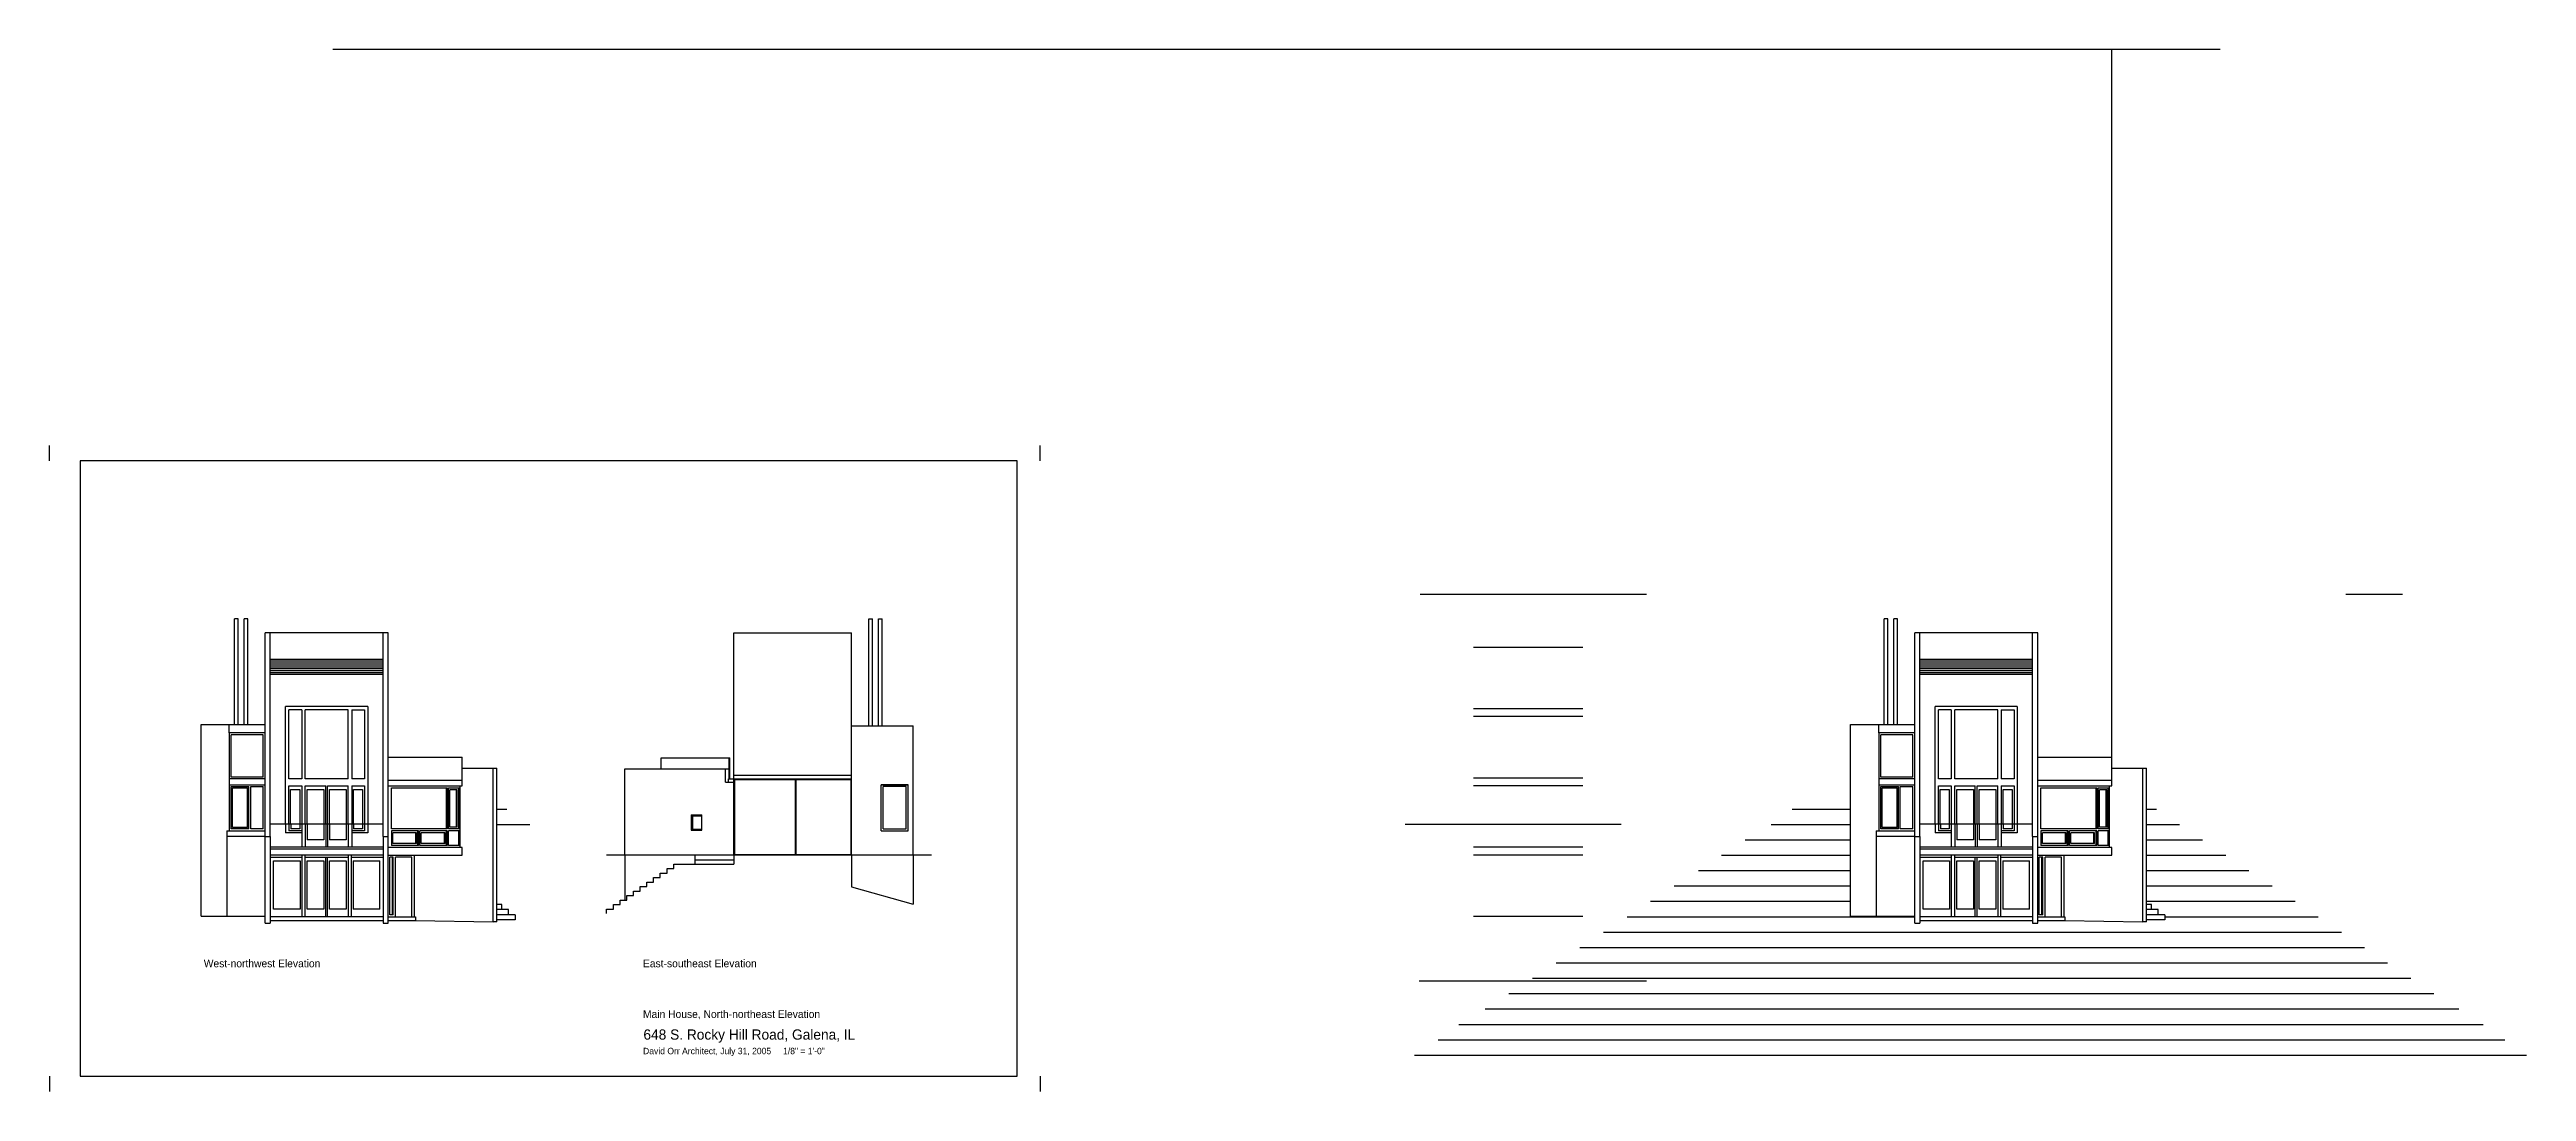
# Model space of a CAD drawing. Header units: inches. Extents: x -18614 to 1840, y -1744 to 7454.
# Drawn here: x -18614 to -14748, y 3413 to 5039 of the extents above; entities that cross this region are included whole.
import ezdxf

# ---------------------------------------------------------------- set-up
doc = ezdxf.new("R2010")
doc.units = ezdxf.units.IN
doc.header["$LTSCALE"] = 0.5
doc.header["$MEASUREMENT"] = 0
for name, color, linetype in [('A-Elev-North', 7, 'Continuous'), ('A-Elev-South', 7, 'Continuous'), ('A-glazing', 252, 'Continuous'), ('A-walls', 7, 'Continuous'), ('border', 7, 'Continuous'), ('construction', 160, 'Continuous')]:
    doc.layers.add(name, color=color, linetype=linetype)

msp = doc.modelspace()

# ---------------------------------------------------------------- linework, layer by layer
at = {"layer": 'A-Elev-North'}
for p, q in [((-16475, 4188.6), (-16121.5, 4188.6)), ((-15030, 4188.6), (-14941.6, 4188.6)), ((-15030, 4188.6), (-14941.6, 4188.6)), ((-17546, 4128.3, 1911.7), (-17362, 4128.3, -5104.7)), ((-16476.2, 3585.4), (-16121.5, 3585.4))]:
    msp.add_line(p, q, dxfattribs=at)
at = {"layer": 'A-Elev-North', "color": 254}
msp.add_line((-17546, 3921.2, -5104.7), (-17546, 4128.3, 1911.7), dxfattribs=at)
at = {"layer": 'A-Elev-North', "color": 253}
for p, q in [((-18377.2, 3985.3, -15442.7), (-18277.2, 3985.3, -25737.8)), ((-15803, 3985.3, -15442.7), (-15703, 3985.3, -25737.8)), ((-18333.2, 3972.3, 113224.7), (-18333.2, 3819.3, -19021.2)), ((-15759, 3972.3, 113224.7), (-15759, 3819.3, -19021.2)), ((-17715.7, 3916.3, -5104.7), (-17553.3, 3916.3, -5104.7)), ((-17715.7, 3781.3, -5147.6), (-17715.7, 3916.3, -5104.7)), ((-17659.2, 3933.3, 42.9), (-17552.2, 3933.3, -5104.7)), ((-17659.2, 3916.3, 42.9), (-17659.2, 3933.3, 42.9)), ((-17558.9, 3895.3, -5104.7), (-17558.9, 3916.3, -5104.7)), ((-17553.3, 3916.3, -5104.7), (-17553.3, 3933.3, -5104.7)), ((-17552.2, 3900.3, -5104.7), (-17552.2, 3933.3, -5104.7)), ((-17558.9, 3895.3, -8008), (-17546, 3895.3, 42.9)), ((-17554.3, 3900.3, -5104.7), (-17546, 3900.3, 42.9)), ((-18337.2, 3819.3, 43213.5), (-18337.2, 3685.9, -72041.5)), ((-17969.9, 3793.3, -30885.4), (-18036.4, 3793.3, -30885.4)), ((-15763, 3819.3, 43213.5), (-15763, 3685.9, -72041.5)), ((-15395.6, 3793.3, -30885.4), (-15462.2, 3793.3, -30885.4)), ((-18077.2, 3688.3, -5425.8), (-18082.9, 3688.3, -5425.8)), ((-15502.9, 3688.3, -5425.8), (-15508.7, 3688.3, -5425.8))]:
    msp.add_line(p, q, dxfattribs=at)
at = {"layer": 'A-Elev-North', "color": 252}
for p, q in [((-18117.2, 4013.3, -83766.2), (-18245.2, 4013.3, -83766.2)), ((-18220.2, 4008.3, 1993615.1), (-18240.2, 4008.3, 1993615.1)), ((-18220.2, 4008.3, 198167.9), (-18220.2, 3900.3, 893843.5)), ((-18147.7, 4008.3, -83766.2), (-18214.7, 4008.3, -83766.2)), ((-18142.2, 4008.3, 273888.8), (-18142.2, 3900.3, 874015.1)), ((-18142.2, 4008.3, 1993615.1), (-18122.2, 4008.3, 1993615.1)), ((-18122.2, 4008.3, 1993615.1), (-18122.2, 3900.3, 2662201.3)), ((-18117.2, 4013.3, 2006128.8), (-18117.2, 3829.6, 1623663.6)), ((-15543, 4013.3, -83766.2), (-15671, 4013.3, -83766.2)), ((-15646, 4008.3, 1993615.1), (-15666, 4008.3, 1993615.1)), ((-15646, 4008.3, 198167.9), (-15646, 3900.3, 893843.5)), ((-15573.5, 4008.3, -83766.2), (-15640.5, 4008.3, -83766.2)), ((-15568, 4008.3, 1993615.1), (-15548, 4008.3, 1993615.1)), ((-15568, 4008.3, 273888.8), (-15568, 3900.3, 874015.1)), ((-15548, 4008.3, 1993615.1), (-15548, 3900.3, 2662201.3)), ((-15543, 4013.3, 2006128.8), (-15543, 3829.6, 1623663.6)), ((-18277.2, 3972.3, 113224.7), (-18333.2, 3972.3, 113224.7)), ((-18280.2, 3969.3, 113224.7), (-18330.2, 3969.3, 113224.7)), ((-15703, 3972.3, 113224.7), (-15759, 3972.3, 113224.7)), ((-15706, 3969.3, 113224.7), (-15756, 3969.3, 113224.7)), ((-18280.2, 3903.3, -46325.1), (-18330.2, 3903.3, -46325.1)), ((-18330.2, 3888.3, -20578.3), (-18302.7, 3888.3, -20578.3)), ((-18328.2, 3886.3, -20578.3), (-18304.7, 3886.3, -20578.3)), ((-18299.7, 3888.3, -20578.3), (-18280.2, 3888.3, -20578.3)), ((-18223.2, 3883.6, -8273.2), (-18223.2, 3829.6, -166926.2)), ((-18220.2, 3889.6, -3709), (-18220.2, 3829.6, -166926.2)), ((-18185.7, 3883.6, -174618.6), (-18185.7, 3829.6, -243488.9)), ((-18150.7, 3883.6, -72787.3), (-18150.7, 3829.6, -141657.6)), ((-18142.2, 3889.6, -32547.3), (-18142.2, 3829.6, -263366.5)), ((-18125.2, 3883.6, 1782316.6), (-18125.2, 3829.6, 1623663.6)), ((-18122.2, 3889.6, 1773888.7), (-18122.2, 3829.6, 1623663.6)), ((-18080.2, 3822.3, -25306.8), (-18080.2, 3886.3, -25669.8)), ((-17993.3, 3822.3, -24855.9), (-17993.3, 3886.3, -25218.8)), ((-17991.2, 3822.3, -24843.8), (-17991.2, 3886.3, -25206.8)), ((-17975.2, 3822.3, -24765.6), (-17975.2, 3886.3, -25128.6)), ((-17974.2, 3822.3, -24896.1), (-17974.2, 3886.3, -25259)), ((-17973.1, 3793.3, -9898.1), (-17973.1, 3889.3, -10442.6)), ((-15706, 3903.3, -46325.1), (-15756, 3903.3, -46325.1)), ((-15756, 3888.3, -20578.3), (-15728.5, 3888.3, -20578.3)), ((-15754, 3886.3, -20578.3), (-15730.5, 3886.3, -20578.3)), ((-15725.5, 3888.3, -20578.3), (-15706, 3888.3, -20578.3)), ((-15649, 3883.6, -8273.2), (-15649, 3829.6, -166926.2)), ((-15646, 3889.6, -3709), (-15646, 3829.6, -166926.2)), ((-15611.5, 3883.6, -174618.6), (-15611.5, 3829.6, -243488.9)), ((-15576.5, 3883.6, -72787.3), (-15576.5, 3829.6, -141657.6)), ((-15568, 3889.6, -32547.3), (-15568, 3829.6, -263366.5)), ((-15551, 3883.6, 1782316.6), (-15551, 3829.6, 1623663.6)), ((-15548, 3889.6, 1773888.7), (-15548, 3829.6, 1623663.6)), ((-15506, 3822.3, -25306.8), (-15506, 3886.3, -25669.8)), ((-15419, 3822.3, -24855.9), (-15419, 3886.3, -25218.8)), ((-15416.9, 3822.3, -24843.8), (-15416.9, 3886.3, -25206.8)), ((-15401, 3822.3, -24765.6), (-15401, 3886.3, -25128.6)), ((-15399.9, 3822.3, -24896.1), (-15399.9, 3886.3, -25259)), ((-15398.8, 3793.3, -9898.1), (-15398.8, 3889.3, -10442.6)), ((-18337.2, 3819.3, -20590.3), (-18277.2, 3819.3, -20590.3)), ((-18302.7, 3822.3, -20590.3), (-18330.2, 3822.3, -20590.3)), ((-18304.7, 3824.3, -20590.3), (-18328.2, 3824.3, -20590.3)), ((-18280.2, 3822.3, -20590.3), (-18299.7, 3822.3, -20590.3)), ((-18080.2, 3819.3, -10295.1), (-18080.2, 3796.3, -10295.1)), ((-18037.8, 3796.3, -24949), (-18037.8, 3819.3, -25079.5)), ((-18035.7, 3796.3, -24937), (-18035.7, 3819.3, -25067.4)), ((-17993.3, 3796.3, -24708.4), (-17993.3, 3819.3, -24838.9)), ((-17991.2, 3796.3, -24696.4), (-17991.2, 3819.3, -24826.8)), ((-17975.2, 3796.3, -10164.7), (-17975.2, 3819.3, -10295.1)), ((-17974.2, 3796.3, -10295.1), (-17974.2, 3819.3, -10425.6)), ((-15763, 3819.3, -20590.3), (-15703, 3819.3, -20590.3)), ((-15728.5, 3822.3, -20590.3), (-15756, 3822.3, -20590.3)), ((-15730.5, 3824.3, -20590.3), (-15754, 3824.3, -20590.3)), ((-15706, 3822.3, -20590.3), (-15725.5, 3822.3, -20590.3)), ((-15506, 3819.3, -10295.1), (-15506, 3796.3, -10295.1)), ((-15463.5, 3796.3, -24949), (-15463.5, 3819.3, -25079.5)), ((-15461.4, 3796.3, -24937), (-15461.4, 3819.3, -25067.4)), ((-15419, 3796.3, -24708.4), (-15419, 3819.3, -24838.9)), ((-15416.9, 3796.3, -24696.4), (-15416.9, 3819.3, -24826.8)), ((-15401, 3796.3, -10164.7), (-15401, 3819.3, -10295.1)), ((-15399.9, 3796.3, -10295.1), (-15399.9, 3819.3, -10425.6)), ((-18222.7, 3772.3, 471210.7), (-18222.7, 3697.3, 70546.3)), ((-18185.7, 3772.3, 237145.7), (-18185.7, 3697.3, -170327.1)), ((-18150.7, 3772.3, 338977.1), (-18150.7, 3697.3, -68495.8)), ((-18147.7, 3781.3, 84671.8), (-18147.7, 3685.3, -105052.7)), ((-18139.7, 3772.3, 507744.2), (-18139.7, 3697.3, -173564.3)), ((-15648.5, 3772.3, 471210.7), (-15648.5, 3697.3, 70546.3)), ((-15611.5, 3772.3, 237145.7), (-15611.5, 3697.3, -170327.1)), ((-15576.5, 3772.3, 338977.1), (-15576.5, 3697.3, -68495.8)), ((-15573.5, 3781.3, 84671.8), (-15573.5, 3685.3, -105052.7)), ((-15565.5, 3772.3, 507744.2), (-15565.5, 3697.3, -173564.3))]:
    msp.add_line(p, q, dxfattribs=at)
at = {"layer": 'A-Elev-North', "color": 7}
for p, q in [((-18085.2, 3934.3, -20590.3), (-17969.9, 3934.3, -20590.3)), ((-17969.9, 3917.3, -41180.5), (-17969.9, 3934.3, -41180.5)), ((-17969.9, 3917.3, -10960.5), (-17915.5, 3917.3, 25737.8)), ((-15511, 3934.3, -20590.3), (-15395.6, 3934.3, -20590.3)), ((-15395.6, 3917.3, -41180.5), (-15395.6, 3934.3, -41180.5)), ((-15395.6, 3917.3, -10960.5), (-15341.3, 3917.3, 25737.8)), ((-18277.2, 3810.3, -20590.3), (-18269.2, 3810.3, -20590.3)), ((-18269.2, 3810.3, -20590.3), (-18269.2, 3675.3, -20590.3)), ((-18093.2, 3810.3, -20590.3), (-18093.2, 3675.3, -20590.3)), ((-18093.2, 3810.3, -20590.3), (-18085.2, 3810.3, -20590.3)), ((-15703, 3810.3, -20590.3), (-15695, 3810.3, -20590.3)), ((-15695, 3810.3, -20590.3), (-15695, 3675.3, -20590.3)), ((-15519, 3810.3, -20590.3), (-15519, 3675.3, -20590.3)), ((-15519, 3810.3, -20590.3), (-15511, 3810.3, -20590.3)), ((-18042.8, 3679.2, -29992.9), (-17921.2, 3677.3, -9378.7)), ((-15468.5, 3679.2, -29992.9), (-15346.9, 3677.3, -9378.7))]:
    msp.add_line(p, q, dxfattribs=at)
at = {"layer": 'A-Elev-North', "color": 251}
for p, q in [((-17553.3, 3900.3, -5104.7), (-17553.3, 3916.3, -5104.7)), ((-17994.3, 3822.3, -24618.2), (-17994.3, 3886.3, -24618.2)), ((-17989, 3825.3, -10295.1), (-17989, 3883.3, -25206.8)), ((-17977.4, 3883.3, -5662.9), (-17989, 3883.3, -16339.5)), ((-17978.4, 3825.3, -24748.6), (-17978.4, 3883.3, -39660.3)), ((-17977.4, 3825.3, -24748.6), (-17977.4, 3883.3, -39660.3)), ((-17975.2, 3822.3, -24748.6), (-17975.2, 3886.3, -24748.6)), ((-17554.3, 3895.3, -5104.7), (-17554.3, 3900.3, -5104.7)), ((-15420.1, 3822.3, -24618.2), (-15420.1, 3886.3, -24618.2)), ((-15403.1, 3883.3, -5662.9), (-15414.8, 3883.3, -16339.5)), ((-15414.8, 3825.3, -10295.1), (-15414.8, 3883.3, -25206.8)), ((-15404.2, 3825.3, -24748.6), (-15404.2, 3883.3, -39660.3)), ((-15403.1, 3825.3, -24748.6), (-15403.1, 3883.3, -39660.3)), ((-15401, 3822.3, -24748.6), (-15401, 3886.3, -24748.6)), ((-18041, 3816.3, 23702.2), (-18078.1, 3816.3, -10295.1)), ((-18078.1, 3799.3, -10295.1), (-18078.1, 3816.3, -10295.1)), ((-18041, 3799.3, 23702.2), (-18078.1, 3799.3, -10295.1)), ((-18042.1, 3799.3, -10295.1), (-18042.1, 3816.3, -10295.1)), ((-18041, 3799.3, -10295.1), (-18041, 3816.3, -10295.1)), ((-18038.9, 3796.3, -10295.1), (-18038.9, 3819.3, -10295.1)), ((-18033.6, 3799.3, -10295.1), (-18033.6, 3816.3, -10295.1)), ((-17996.5, 3816.3, 23702.2), (-18033.6, 3816.3, -10295.1)), ((-17996.5, 3799.3, 23702.2), (-18033.6, 3799.3, -10295.1)), ((-17997.5, 3799.3, -10295.1), (-17997.5, 3816.3, -10295.1)), ((-17996.5, 3799.3, -10295.1), (-17996.5, 3816.3, -10295.1)), ((-17994.3, 3796.3, -10295.1), (-17994.3, 3819.3, -10295.1)), ((-17977.4, 3825.3, 9248.7), (-17989, 3825.3, -1427.8)), ((-17975.2, 3796.3, -24748.6), (-17975.2, 3819.3, -24748.6)), ((-15503.8, 3799.3, -10295.1), (-15503.8, 3816.3, -10295.1)), ((-15466.7, 3816.3, 23702.2), (-15503.8, 3816.3, -10295.1)), ((-15466.7, 3799.3, 23702.2), (-15503.8, 3799.3, -10295.1)), ((-15467.8, 3799.3, -10295.1), (-15467.8, 3816.3, -10295.1)), ((-15466.7, 3799.3, -10295.1), (-15466.7, 3816.3, -10295.1)), ((-15464.6, 3796.3, -10295.1), (-15464.6, 3819.3, -10295.1)), ((-15422.2, 3816.3, 23702.2), (-15459.3, 3816.3, -10295.1)), ((-15459.3, 3799.3, -10295.1), (-15459.3, 3816.3, -10295.1)), ((-15422.2, 3799.3, 23702.2), (-15459.3, 3799.3, -10295.1)), ((-15423.3, 3799.3, -10295.1), (-15423.3, 3816.3, -10295.1)), ((-15422.2, 3799.3, -10295.1), (-15422.2, 3816.3, -10295.1)), ((-15420.1, 3796.3, -10295.1), (-15420.1, 3819.3, -10295.1)), ((-15403.1, 3825.3, 9248.7), (-15414.8, 3825.3, -1427.8)), ((-15401, 3796.3, -24748.6), (-15401, 3819.3, -24748.6)), ((-17715.7, 3781.3, -5147.6), (-17715.7, 3711.3, -45184.2)), ((-17660.6, 3746.3, 42.9), (-17660.6, 3753.3, 42.9)), ((-17660.6, 3753.3, 42.9), (-17650.1, 3753.3, -5104.7)), ((-17650.1, 3753.3, 42.9), (-17650.1, 3760.3, 42.9)), ((-17650.1, 3760.3, 42.9), (-17639.6, 3760.3, 42.9)), ((-17639.6, 3760.3, 42.9), (-17639.6, 3767.3, 42.9)), ((-17639.6, 3767.3, 42.9), (-17546, 3767.3, -10295.1)), ((-17606, 3774.3, -10295.1), (-17546, 3774.3, -10295.1)), ((-17546, 3781.3, -5147.6), (-17546, 3767.3, -5147.6)), ((-17723.4, 3704.3, -33017.5), (-17723.4, 3711.3, -33017.5)), ((-17723.4, 3711.3, -33017.5), (-17712.9, 3711.3, -5104.7)), ((-17712.9, 3711.3, 42.9), (-17712.9, 3718.3, 42.9)), ((-17712.9, 3718.3, 42.9), (-17702.4, 3718.3, -5104.7)), ((-17702.4, 3718.3, 42.9), (-17702.4, 3725.3, 42.9)), ((-17702.4, 3725.3, 42.9), (-17692, 3725.3, -5104.7)), ((-17692, 3725.3, 42.9), (-17692, 3732.3, 42.9)), ((-17692, 3732.3, 42.9), (-17681.5, 3732.3, -5104.7)), ((-17681.5, 3732.3, 42.9), (-17681.5, 3739.3, 42.9)), ((-17681.5, 3739.3, 42.9), (-17671, 3739.3, -5104.7)), ((-17671, 3746.3, 42.9), (-17660.6, 3746.3, -5104.7)), ((-17671, 3739.3, 42.9), (-17671, 3746.3, 42.9)), ((-17744.3, 3697.3, -99138.4), (-17733.8, 3697.3, -71225.5)), ((-17744.3, 3690.3, -99138.4), (-17744.3, 3697.3, -99138.4)), ((-17733.8, 3697.3, -66077.9), (-17733.8, 3704.3, -66077.9)), ((-17733.8, 3704.3, -66077.9), (-17723.4, 3704.3, -38165.1))]:
    msp.add_line(p, q, dxfattribs=at)
at = {"layer": 'A-Elev-North', "color": 250}
for p, q in [((-18245.2, 3829.6, -1367030.2), (-18245.2, 3816.3, -880222.1)), ((-18240.2, 3829.6, -1367030.2), (-18240.2, 3819.3, -989925.3)), ((-18237.2, 3829.6, -1367030.2), (-18237.2, 3822.3, -1099628.6)), ((-18223.2, 3829.6, -600107.1), (-18223.2, 3822.3, -332705.4)), ((-18211.7, 3829.6, -298993.4), (-18211.7, 3805.3, -41886.4)), ((-18185.7, 3829.6, -243488.9), (-18185.7, 3805.3, 13618.1)), ((-18176.7, 3829.6, -283857), (-18176.7, 3805.3, -26750)), ((-18150.7, 3829.6, -141657.6), (-18150.7, 3805.3, 115449.4)), ((-18139.2, 3829.6, -600107.1), (-18139.2, 3822.3, -332705.4)), ((-18125.2, 3829.6, 1190482.7), (-18125.2, 3822.3, 1457884.4)), ((-18117.2, 3829.6, 1623663.6), (-18117.2, 3816.3, 2110471.8)), ((-15671, 3829.6, -1367030.2), (-15671, 3816.3, -880222.1)), ((-15666, 3829.6, -1367030.2), (-15666, 3819.3, -989925.3)), ((-15663, 3829.6, -1367030.2), (-15663, 3822.3, -1099628.6)), ((-15649, 3829.6, -600107.1), (-15649, 3822.3, -332705.4)), ((-15637.5, 3829.6, -298993.4), (-15637.5, 3805.3, -41886.4)), ((-15611.5, 3829.6, -243488.9), (-15611.5, 3805.3, 13618.1)), ((-15602.5, 3829.6, -283857), (-15602.5, 3805.3, -26750)), ((-15576.5, 3829.6, -141657.6), (-15576.5, 3805.3, 115449.4)), ((-15565, 3829.6, -600107.1), (-15565, 3822.3, -332705.4)), ((-15551, 3829.6, 1190482.7), (-15551, 3822.3, 1457884.4)), ((-15543, 3829.6, 1623663.6), (-15543, 3816.3, 2110471.8)), ((-18220.2, 3816.3, -1633021.8), (-18245.2, 3816.3, -880222.1)), ((-18220.2, 3819.3, -1633021.8), (-18240.2, 3819.3, -2820743.8)), ((-18223.2, 3822.3, -1811180.1), (-18237.2, 3822.3, -2642585.5)), ((-18122.2, 3819.3, 157568), (-18142.2, 3819.3, -1030154)), ((-18117.2, 3816.3, 2110471.8), (-18142.2, 3816.3, -1030154)), ((-18125.2, 3822.3, -20590.3), (-18139.2, 3822.3, -851995.7)), ((-15646, 3816.3, -1633021.8), (-15671, 3816.3, -880222.1)), ((-15646, 3819.3, -1633021.8), (-15666, 3819.3, -2820743.8)), ((-15649, 3822.3, -1811180.1), (-15663, 3822.3, -2642585.5)), ((-15548, 3819.3, 157568), (-15568, 3819.3, -1030154)), ((-15543, 3816.3, 2110471.8), (-15568, 3816.3, -1030154)), ((-15551, 3822.3, -20590.3), (-15565, 3822.3, -851995.7))]:
    msp.add_line(p, q, dxfattribs=at)
at = {"layer": 'A-Elev-South', "color": 253}
for p, q in [((-18325.1, 3985.3, -25737.8), (-18325.1, 4150.2)), ((-18319.1, 4150.2), (-18325.1, 4150.2)), ((-18319.1, 3985.3, -25737.8), (-18319.1, 4150.2)), ((-18310.1, 3985.3, -25737.8), (-18310.1, 4150.2)), ((-18304.1, 4150.2), (-18310.1, 4150.2)), ((-18304.1, 3985.3, -25737.8), (-18304.1, 4150.2)), ((-17335.2, 3983.3, -5104.7), (-17335.2, 4150.2)), ((-17335.2, 4150.2), (-17329.2, 4150.2)), ((-17329.2, 3983.3, -5104.7), (-17329.2, 4150.2)), ((-17320.2, 3983.3, -5104.7), (-17320.2, 4150.2)), ((-17320.2, 4150.2), (-17314.2, 4150.2)), ((-17314.2, 3983.3, -5104.7), (-17314.2, 4150.2)), ((-15750.8, 3985.3, -25737.8), (-15750.8, 4150.2)), ((-15744.8, 4150.2), (-15750.8, 4150.2)), ((-15744.8, 3985.3, -25737.8), (-15744.8, 4150.2)), ((-15735.8, 3985.3, -25737.8), (-15735.8, 4150.2)), ((-15729.8, 4150.2), (-15735.8, 4150.2)), ((-15729.8, 3985.3, -25737.8), (-15729.8, 4150.2)), ((-18269.2, 3810.3, -20590.3), (-18269.2, 4128.3, 1663247.6)), ((-18093.2, 3810.3, -20590.3), (-18093.2, 4128.3, 1663247.6)), ((-15695, 3810.3, -20590.3), (-15695, 4128.3, 1663247.6)), ((-15519, 3810.3, -20590.3), (-15519, 4128.3, 1663247.6)), ((-18377.2, 3685.9, -9354.9), (-18377.2, 3985.3, -15442.7)), ((-17362, 3983.3, -5104.7), (-17266, 3983.3, -5104.7)), ((-17266, 3781.3, -5147.6), (-17266, 3983.3, -5104.7)), ((-15803, 3685.9, -9354.9), (-15803, 3985.3, -15442.7)), ((-17921.2, 3677.3, -9378.7), (-17921.2, 3917.3, 15442.7)), ((-15346.9, 3677.3, -9378.7), (-15346.9, 3917.3, 15442.7)), ((-18277.2, 3900.3, -20590.3), (-18333.2, 3900.3, -20590.3)), ((-18333.2, 3891.3, -20590.3), (-18277.2, 3891.3, -20590.3)), ((-17546, 3900.3, 42.9), (-17362, 3900.3, 42.9)), ((-17545, 3899.3, 42.9), (-17450, 3899.3)), ((-17545, 3899.3, 42.9), (-17545, 3782.3, -5061.8)), ((-17450, 3899.3, -42.9), (-17450, 3782.3, -5147.6)), ((-17449, 3899.3), (-17363, 3899.3, 42.9)), ((-17449, 3899.3, -42.9), (-17449, 3782.3, -5147.6)), ((-17363, 3899.3), (-17363, 3782.3, -5104.7)), ((-15703, 3900.3, -20590.3), (-15759, 3900.3, -20590.3)), ((-15759, 3891.3, -20590.3), (-15703, 3891.3, -20590.3)), ((-18093.2, 3829.6, -20590.3), (-18269.2, 3829.6, -20590.3)), ((-15519, 3829.6, -20590.3), (-15695, 3829.6, -20590.3)), ((-18093.2, 3790.6, -51475.7), (-18269.2, 3790.6, -51475.7)), ((-17984.2, 3793.3, -20590.3), (-18085.2, 3793.3, -20590.3)), ((-15519, 3790.6, -51475.7), (-15695, 3790.6, -51475.7)), ((-15409.9, 3793.3, -20590.3), (-15511, 3793.3, -20590.3)), ((-18093.2, 3781.3, -20590.3), (-18269.2, 3781.3, -20590.3)), ((-18222.7, 3781.3, 95367.7), (-18269.2, 3781.3, -20590.3)), ((-18093.2, 3781.3, -20590.3), (-18142.2, 3781.3)), ((-17545, 3782.3, -5147.6), (-17450, 3782.3, -5190.5)), ((-17449, 3782.3, -5190.5), (-17363, 3782.3, -5147.6)), ((-15648.5, 3781.3, 95367.7), (-15695, 3781.3, -20590.3)), ((-15519, 3781.3, -20590.3), (-15695, 3781.3, -20590.3)), ((-15519, 3781.3, -20590.3), (-15568, 3781.3)), ((-18377.2, 3685.9, -10295.1), (-18277.2, 3685.9, -20590.3)), ((-18093.2, 3685.3, -45411.6), (-18269.2, 3685.3, -45411.6)), ((-18222.7, 3697.3, 232117.4), (-18264.2, 3697.3, 116159.4)), ((-18185.7, 3697.3, -24821.4), (-18211.7, 3697.3, 70546.3)), ((-18150.7, 3697.3, 87611.3), (-18176.7, 3697.3, -24821.4)), ((-18098.2, 3697.3, 43836.7), (-18139.7, 3697.3, 135679.2)), ((-15803, 3685.9, -10295.1), (-15703, 3685.9, -20590.3)), ((-15519, 3685.3, -45411.6), (-15695, 3685.3, -45411.6)), ((-15648.5, 3697.3, 232117.4), (-15690, 3697.3, 116159.4)), ((-15611.5, 3697.3, -24821.4), (-15637.5, 3697.3, 70546.3)), ((-15576.5, 3697.3, 87611.3), (-15602.5, 3697.3, -24821.4)), ((-15524, 3697.3, 43836.7), (-15565.5, 3697.3, 135679.2))]:
    msp.add_line(p, q, dxfattribs=at)
at = {"layer": 'A-Elev-South', "color": 7}
for p, q in [((-18277.2, 3675.3, -20590.3), (-18277.2, 4128.3, -5147.6)), ((-18277.2, 3916.3, -25737.8), (-18277.2, 4124.8, -10295.1)), ((-18085.2, 3675.3, -20590.3), (-18085.2, 4128.3, -5147.6)), ((-15703, 3675.3, -20590.3), (-15703, 4128.3, -5147.6)), ((-15703, 3916.3, -25737.8), (-15703, 4124.8, -10295.1)), ((-15511, 3675.3, -20590.3), (-15511, 4128.3, -5147.6)), ((-17915.5, 3677.3, -9378.7), (-17915.5, 3917.3, 15442.7)), ((-17546, 3781.3, -9922.3), (-17546, 3921.2, -5104.7)), ((-15341.3, 3677.3, -9378.7), (-15341.3, 3917.3, 15442.7)), ((-18277.2, 3675.3, -20590.3), (-18269.2, 3675.3, -20590.3)), ((-18093.2, 3675.3, -20590.3), (-18085.2, 3675.3, -20590.3)), ((-17915.5, 3677.3, -9378.7), (-17921.2, 3677.3, -9378.7)), ((-15703, 3675.3, -20590.3), (-15695, 3675.3, -20590.3)), ((-15519, 3675.3, -20590.3), (-15511, 3675.3, -20590.3)), ((-15341.3, 3677.3, -9378.7), (-15346.9, 3677.3, -9378.7))]:
    msp.add_line(p, q, dxfattribs=at)
at = {"layer": 'A-Elev-South', "color": 254}
msp.add_line((-17362, 3921.2, -5104.7), (-17362, 4128.3, -5104.7), dxfattribs=at)
at = {"layer": 'A-Elev-South', "color": 2, "ltscale": 0.1}
for p, q in [((-16221, 4105.6, -51475.7), (-16391.6, 4105.6, -51475.7)), ((-16221, 4009.6, -51475.7), (-16391.6, 4009.6, -51475.7)), ((-16221, 3997.6, -51475.7), (-16391.6, 3997.6, -51475.7)), ((-16221, 3901.6, -51475.7), (-16391.6, 3901.6, -51475.7)), ((-16221, 3889.6, -51475.7), (-16391.6, 3889.6, -51475.7)), ((-16221, 3793.6, -51475.7), (-16391.6, 3793.6, -51475.7)), ((-16221, 3781.6, -51475.7), (-16391.6, 3781.6, -51475.7)), ((-16221, 3685.6, -51475.7), (-16391.6, 3685.6, -51475.7))]:
    msp.add_line(p, q, dxfattribs=at)
at = {"layer": 'A-Elev-South', "color": 252}
for p, q in [((-18333.2, 3972.3, 113224.7), (-18333.2, 3985.3, 8138.7)), ((-18245.2, 3829.6, -1367030.2), (-18245.2, 4013.3, -1272051.1)), ((-18240.2, 3900.3, -436532.6), (-18240.2, 4008.3, -1276257.1)), ((-18214.7, 3900.3, 842602.4), (-18214.7, 4008.3, -6227.2)), ((-18147.7, 3900.3, 814249.9), (-18147.7, 4008.3, -83766.2)), ((-15759, 3972.3, 113224.7), (-15759, 3985.3, 8138.7)), ((-15671, 3829.6, -1367030.2), (-15671, 4013.3, -1272051.1)), ((-15666, 3900.3, -436532.6), (-15666, 4008.3, -1276257.1)), ((-15640.5, 3900.3, 842602.4), (-15640.5, 4008.3, -6227.2)), ((-15573.5, 3900.3, 814249.9), (-15573.5, 4008.3, -83766.2)), ((-18330.2, 3903.3, -46325.1), (-18330.2, 3969.3, 113224.7)), ((-18280.2, 3903.3, -46325.1), (-18280.2, 3969.3, 113224.7)), ((-15756, 3903.3, -46325.1), (-15756, 3969.3, 113224.7)), ((-15706, 3903.3, -46325.1), (-15706, 3969.3, 113224.7)), ((-18330.2, 3822.3, -39506.8), (-18330.2, 3888.3, -20578.3)), ((-18328.2, 3824.3, -40603.3), (-18328.2, 3886.3, -20578.3)), ((-18304.7, 3824.3, -40603.3), (-18304.7, 3886.3, -20578.3)), ((-18302.7, 3822.3, -39506.8), (-18302.7, 3888.3, -20578.3)), ((-18299.7, 3822.3, -250796.4), (-18299.7, 3888.3, -81511.3)), ((-18280.2, 3822.3, -250796.4), (-18280.2, 3888.3, -81511.3)), ((-18220.2, 3900.3, -20590.3), (-18240.2, 3900.3, -20590.3)), ((-18240.2, 3829.6, -1367030.2), (-18240.2, 3889.6, -1316537.6)), ((-18237.4, 3829.6, -882881.1), (-18237.4, 3883.6, -832886.6)), ((-18147.7, 3900.3, -20590.3), (-18214.7, 3900.3, -20590.3)), ((-18214.7, 3829.6, -157705.9), (-18214.7, 3889.6, -110693.5)), ((-18211.7, 3829.6, -298993.4), (-18211.7, 3883.6, -279529.4)), ((-18182.7, 3829.6, -95367.7), (-18182.7, 3889.6, -40508.2)), ((-18179.7, 3829.6, -80231.3), (-18179.7, 3889.6, -25371.8)), ((-18176.7, 3829.6, -283857), (-18176.7, 3883.6, -264393)), ((-18147.7, 3829.6, -114827.2), (-18147.7, 3889.6, -67814.8)), ((-18122.2, 3900.3, -20590.3), (-18142.2, 3900.3, -20590.3)), ((-18139.4, 3829.6, 907708.7), (-18139.4, 3883.6, 957703.2)), ((-17316, 3891.3, -27993.2), (-17274, 3891.3, -27993.2)), ((-17274, 3891.3, -27993.2), (-17316, 3891.3, -27993.2)), ((-17316, 3819.3, -17698.1), (-17316, 3891.3, -17698.1)), ((-17313, 3822.3, -28481.7), (-17313, 3888.3, -18015.3)), ((-17277, 3888.3, -27993.2), (-17313, 3888.3, -27993.2)), ((-17277, 3822.3, -17698.1), (-17277, 3888.3, -17698.1)), ((-17274, 3819.3, -17698.1), (-17274, 3891.3, -17698.1)), ((-15756, 3822.3, -39506.8), (-15756, 3888.3, -20578.3)), ((-15754, 3824.3, -40603.3), (-15754, 3886.3, -20578.3)), ((-15730.5, 3824.3, -40603.3), (-15730.5, 3886.3, -20578.3)), ((-15728.5, 3822.3, -39506.8), (-15728.5, 3888.3, -20578.3)), ((-15725.5, 3822.3, -250796.4), (-15725.5, 3888.3, -81511.3)), ((-15706, 3822.3, -250796.4), (-15706, 3888.3, -81511.3)), ((-15646, 3900.3, -20590.3), (-15666, 3900.3, -20590.3)), ((-15666, 3829.6, -1367030.2), (-15666, 3889.6, -1316537.6)), ((-15663.1, 3829.6, -882881.1), (-15663.1, 3883.6, -832886.6)), ((-15573.5, 3900.3, -20590.3), (-15640.5, 3900.3, -20590.3)), ((-15640.5, 3829.6, -157705.9), (-15640.5, 3889.6, -110693.5)), ((-15637.5, 3829.6, -298993.4), (-15637.5, 3883.6, -279529.4)), ((-15608.5, 3829.6, -95367.7), (-15608.5, 3889.6, -40508.2)), ((-15605.5, 3829.6, -80231.3), (-15605.5, 3889.6, -25371.8)), ((-15602.5, 3829.6, -283857), (-15602.5, 3883.6, -264393)), ((-15573.5, 3829.6, -114827.2), (-15573.5, 3889.6, -67814.8)), ((-15548, 3900.3, -20590.3), (-15568, 3900.3, -20590.3)), ((-15565.1, 3829.6, 907708.7), (-15565.1, 3883.6, 957703.2)), ((-17612.5, 3844.3, -2530.9), (-17612.5, 3820.3, -2530.9)), ((-17612.5, 3844.3, -2530.9), (-17595.5, 3844.3, -2530.9)), ((-17595.5, 3820.3, 42.9), (-17595.5, 3844.3, 42.9)), ((-18277.2, 3810.3, -20590.3), (-18337.2, 3810.3, -20590.3)), ((-17993.3, 3822.3, -10295.1), (-18080.2, 3822.3, -10295.1)), ((-18037.8, 3819.3, -10295.1), (-18080.2, 3819.3, -10295.1)), ((-18037.8, 3796.3, -10295.1), (-18080.2, 3796.3, -10295.1)), ((-17993.3, 3819.3, -10295.1), (-18035.7, 3819.3, -10295.1)), ((-17993.3, 3796.3, -10295.1), (-18035.7, 3796.3, -10295.1)), ((-17975.2, 3822.3, -10295.1), (-17991.2, 3822.3, -10295.1)), ((-17975.2, 3819.3, -10295.1), (-17991.2, 3819.3, -10295.1)), ((-17975.2, 3796.3, -10295.1), (-17991.2, 3796.3, -10295.1)), ((-17974.2, 3822.3, -10425.6), (-17990.1, 3822.3, -10425.6)), ((-17974.2, 3819.3, -10425.6), (-17990.1, 3819.3, -10425.6)), ((-17974.2, 3796.3, -10425.6), (-17990.1, 3796.3, -10425.6)), ((-17612.5, 3820.3, -2530.9), (-17595.5, 3820.3, -2530.9)), ((-17316, 3819.3, -27993.2), (-17274, 3819.3, -27993.2)), ((-17313, 3822.3, -27993.2), (-17277, 3822.3, -27993.2)), ((-15703, 3810.3, -20590.3), (-15763, 3810.3, -20590.3)), ((-15419, 3822.3, -10295.1), (-15506, 3822.3, -10295.1)), ((-15463.5, 3819.3, -10295.1), (-15506, 3819.3, -10295.1)), ((-15463.5, 3796.3, -10295.1), (-15506, 3796.3, -10295.1)), ((-15419, 3819.3, -10295.1), (-15461.4, 3819.3, -10295.1)), ((-15419, 3796.3, -10295.1), (-15461.4, 3796.3, -10295.1)), ((-15401, 3822.3, -10295.1), (-15416.9, 3822.3, -10295.1)), ((-15401, 3819.3, -10295.1), (-15416.9, 3819.3, -10295.1)), ((-15401, 3796.3, -10295.1), (-15416.9, 3796.3, -10295.1)), ((-15399.9, 3822.3, -10425.6), (-15415.8, 3822.3, -10425.6)), ((-15399.9, 3819.3, -10425.6), (-15415.8, 3819.3, -10425.6)), ((-15399.9, 3796.3, -10425.6), (-15415.8, 3796.3, -10425.6)), ((-18264.2, 3697.3, 23350.2), (-18264.2, 3772.3, 343223.7)), ((-18219.7, 3685.3, -24821.4), (-18219.7, 3781.3, 62365.6)), ((-18214.7, 3685.3, -120189.1), (-18214.7, 3781.3, -29545.8)), ((-18211.7, 3697.3, -205322.9), (-18211.7, 3772.3, 132234.9)), ((-18182.7, 3685.3, -120189.1), (-18182.7, 3778.3, 232719.6)), ((-18179.7, 3685.3, -105052.7), (-18179.7, 3778.3, 247856)), ((-18176.7, 3697.3, -190186.4), (-18176.7, 3772.3, 147371.3)), ((-18142.7, 3685.3, -33494.2), (-18142.7, 3781.3, 124404.8)), ((-18098.2, 3697.3, -117734.3), (-18098.2, 3772.3, 403403.8)), ((-18077.2, 3778.3, -5425.8), (-18082.9, 3778.3, -5425.8)), ((-16004.6, 3781.3, -15442.7), (-15803, 3781.3, -25737.8)), ((-15690, 3697.3, 23350.2), (-15690, 3772.3, 343223.7)), ((-15645.5, 3685.3, -24821.4), (-15645.5, 3781.3, 62365.6)), ((-15640.5, 3685.3, -120189.1), (-15640.5, 3781.3, -29545.8)), ((-15637.5, 3697.3, -205322.9), (-15637.5, 3772.3, 132234.9)), ((-15608.5, 3685.3, -120189.1), (-15608.5, 3778.3, 232719.6)), ((-15605.5, 3685.3, -105052.7), (-15605.5, 3778.3, 247856)), ((-15602.5, 3697.3, -190186.4), (-15602.5, 3772.3, 147371.3)), ((-15568.5, 3685.3, -33494.2), (-15568.5, 3781.3, 124404.8)), ((-15524, 3697.3, -117734.3), (-15524, 3772.3, 403403.8)), ((-15502.9, 3778.3, -5425.8), (-15508.7, 3778.3, -5425.8)), ((-15341.3, 3781.3, 10295.1), (-15217.6, 3781.3, -15442.7)), ((-16188.9, 3661.3, -15442.7), (-15037.2, 3661.3, -15442.7)), ((-16373.2, 3541.3, -10295.1), (-14853.7, 3541.3, -10295.1))]:
    msp.add_line(p, q, dxfattribs=at)
at = {"layer": 'A-Elev-South'}
for p, q in [((-17362, 3781.3, -5147.6), (-17362, 3921.2, -5104.7)), ((-17237.4, 3781.3, -5147.6), (-17744.3, 3781.3, -5147.6))]:
    msp.add_line(p, q, dxfattribs=at)
at = {"layer": 'A-Elev-South', "color": 250}
for p, q in [((-18220.2, 3829.6, -166926.2), (-18220.2, 3793.6, -51475.7)), ((-18214.7, 3829.6, -95367.7), (-18214.7, 3793.6, -51475.7)), ((-18182.7, 3829.6, -95367.7), (-18182.7, 3793.6, -51475.7)), ((-18179.7, 3829.6, -80231.3), (-18179.7, 3793.6, -51475.7)), ((-18147.7, 3829.6, -114827.2), (-18147.7, 3793.6, -51475.7)), ((-18142.2, 3829.6, -263366.5), (-18142.2, 3793.6, -51475.7)), ((-18122.2, 3829.6, 1623663.6), (-18122.2, 3819.3, 1656757.6)), ((-17611.4, 3820.3, -2530.9), (-17611.4, 3844.3, -2530.9)), ((-15646, 3829.6, -166926.2), (-15646, 3793.6, -51475.7)), ((-15640.5, 3829.6, -95367.7), (-15640.5, 3793.6, -51475.7)), ((-15608.5, 3829.6, -95367.7), (-15608.5, 3793.6, -51475.7)), ((-15605.5, 3829.6, -80231.3), (-15605.5, 3793.6, -51475.7)), ((-15573.5, 3829.6, -114827.2), (-15573.5, 3793.6, -51475.7)), ((-15568, 3829.6, -263366.5), (-15568, 3793.6, -51475.7)), ((-15548, 3829.6, 1623663.6), (-15548, 3819.3, 1656757.6)), ((-18093.2, 3793.6, -51475.7), (-18269.2, 3793.6, -51475.7)), ((-18185.7, 3805.3, -137254.1), (-18211.7, 3805.3, -41886.4)), ((-18150.7, 3805.3, -24821.4), (-18176.7, 3805.3, -137254.1)), ((-15519, 3793.6, -51475.7), (-15695, 3793.6, -51475.7)), ((-15611.5, 3805.3, -137254.1), (-15637.5, 3805.3, -41886.4)), ((-15576.5, 3805.3, -24821.4), (-15602.5, 3805.3, -137254.1))]:
    msp.add_line(p, q, dxfattribs=at)
at = {"layer": 'A-Elev-South', "color": 126}
for p, q in [((-17915.5, 3853.3, 10295.1), (-17900.2, 3853.3, -15442.7)), ((-17915.5, 3829.3, 10295.1), (-17864.1, 3829.3, -15442.7)), ((-15927.1, 3829.3, -15442.7), (-15803, 3829.3, -25737.8)), ((-15894, 3853.3, -15442.7), (-15803, 3853.3, -25737.8)), ((-15341.3, 3853.3, 10295.1), (-15325.9, 3853.3, -15442.7)), ((-15341.3, 3829.3, 10295.1), (-15289.8, 3829.3, -15442.7)), ((-15967.7, 3805.3, -15442.7), (-15803, 3805.3, -25737.8)), ((-15341.3, 3805.3, 10295.1), (-15253.7, 3805.3, -15442.7)), ((-16040.5, 3757.3, -15442.7), (-15803, 3757.3, -25737.8)), ((-15341.3, 3757.3, 10295.1), (-15181.5, 3757.3, -15442.7)), ((-16078.3, 3733.3, -15442.7), (-15803, 3733.3, -25737.8)), ((-15341.3, 3733.3, 10295.1), (-15145.4, 3733.3, -15442.7)), ((-16152, 3685.3, -2320.6), (-15703, 3685.3, -29832)), ((-16115.1, 3709.3, -15442.7), (-15803, 3709.3, -25737.8)), ((-15341.3, 3709.3, -15442.7), (-15109.3, 3709.3, -15442.7)), ((-15312.7, 3685.3, 9364.9), (-15073.3, 3685.3, -18103.7)), ((-16225.7, 3637.3, -15442.7), (-15001.1, 3637.3, -15442.7)), ((-16262.6, 3613.3), (-14965, 3613.3)), ((-16336.3, 3565.3), (-14892.8, 3565.3)), ((-16299.5, 3589.3), (-14928.9, 3589.3)), ((-16446.9, 3493.3, -10295.1), (-14782.2, 3493.3, -10295.1)), ((-16414.2, 3517.3, -10295.1), (-14816.1, 3517.3, -10295.1)), ((-16483.8, 3469.3, -10295.1), (-14748.4, 3469.3, -10295.1))]:
    msp.add_line(p, q, dxfattribs=at)
at = {"layer": 'A-Elev-South', "color": 251}
for p, q in [((-17610.7, 3820.3, -2788.5), (-17610.7, 3844.3, -2788.5)), ((-17609.7, 3821.8, -2788.5), (-17609.7, 3842.7, -2788.5)), ((-17609.7, 3842.7, -2378.5), (-17595.5, 3842.7, -214.7)), ((-17609.7, 3821.8, -2378.5), (-17595.5, 3821.8, -214.7)), ((-18048.4, 3778.3, -33598.5), (-18073.8, 3778.3, -5425.8)), ((-17362, 3781.3, -5147.6), (-17362, 3731.9, -11990.5)), ((-17266, 3781.3, -5147.6), (-17266, 3704.9, -5147.6)), ((-15474.1, 3778.3, -33598.5), (-15499.5, 3778.3, -5425.8)), ((-17362, 3731.9, -11990.5), (-17266, 3704.9, -5147.6))]:
    msp.add_line(p, q, dxfattribs=at)
at = {"layer": 'A-glazing', "color": 7}
for p, q in [((-18085.2, 3937.3, -46328.1), (-18085.2, 3937.3, -46328.1)), ((-15511, 3937.3, -46328.1), (-15511, 3937.3, -46328.1)), ((-18085.2, 3685.3, -46328.1), (-18042.8, 3685.3, -31739)), ((-15511, 3685.3, -46328.1), (-15468.5, 3685.3, -31739))]:
    msp.add_line(p, q, dxfattribs=at)
at = {"layer": 'A-glazing', "color": 252}
for p, q in [((-17969.9, 3889.3, -30885.4), (-17969.9, 3917.3, -30885.4)), ((-15395.6, 3889.3, -30885.4), (-15395.6, 3917.3, -30885.4)), ((-17969.9, 3781.3, -30885.4), (-17969.9, 3793.3, -30885.4)), ((-15395.6, 3781.3, -30885.4), (-15395.6, 3793.3, -30885.4)), ((-18043.9, 3685.3, -5425.8), (-18043.9, 3781.3, -5425.8)), ((-15469.6, 3685.3, -5425.8), (-15469.6, 3781.3, -5425.8)), ((-18269.2, 3679.3, -45411.6), (-18093.2, 3679.3, -45411.6)), ((-18085.2, 3679.3, -45411.6), (-18042.8, 3679.3, -29692)), ((-17907.9, 3704.3, -10295.1), (-17915.5, 3704.3, -10295.1)), ((-17907.9, 3696.3, -41180.5), (-17915.5, 3696.3, -15442.7)), ((-17897.4, 3688.3, -41180.5), (-17915.5, 3688.3, -10295.1)), ((-17886.9, 3680.3, -41180.5), (-17915.5, 3680.3, -78624.1)), ((-17907.9, 3696.3, -25737.8), (-17907.9, 3704.3, -25737.8)), ((-17897.4, 3696.3, -41180.5), (-17907.9, 3696.3, -36033)), ((-17897.4, 3688.3, -36033), (-17897.4, 3696.3, -36033)), ((-17886.9, 3688.3, -27470.3), (-17897.4, 3688.3, -41180.5)), ((-17886.9, 3688.3, -41180.5), (-17886.9, 3680.3, -41180.5)), ((-15695, 3679.3, -45411.6), (-15519, 3679.3, -45411.6)), ((-15511, 3679.3, -45411.6), (-15468.5, 3679.3, -29692)), ((-15333.6, 3704.3, -10295.1), (-15341.3, 3704.3, -10295.1)), ((-15333.6, 3696.3, -41180.5), (-15341.3, 3696.3, -15442.7)), ((-15323.1, 3688.3, -41180.5), (-15341.3, 3688.3, -10295.1)), ((-15312.7, 3680.3, -41180.5), (-15341.3, 3680.3, -78624.1)), ((-15333.6, 3696.3, -25737.8), (-15333.6, 3704.3, -25737.8)), ((-15323.1, 3696.3, -41180.5), (-15333.6, 3696.3, -36033)), ((-15323.1, 3688.3, -36033), (-15323.1, 3696.3, -36033)), ((-15312.7, 3688.3, -27470.3), (-15323.1, 3688.3, -41180.5)), ((-15312.7, 3688.3, -41180.5), (-15312.7, 3680.3, -41180.5))]:
    msp.add_line(p, q, dxfattribs=at)
at = {"layer": 'A-glazing'}
for p, q in [((-18240.2, 3889.6, -896389.2), (-18220.2, 3889.6, -67183.7)), ((-18237.4, 3883.6, -779553.3), (-18223.2, 3883.6, -191564.5)), ((-18214.7, 3889.6, -65910.1), (-18182.7, 3889.6, -37890.3)), ((-18211.7, 3883.6, -74790), (-18185.7, 3883.6, -163908.4)), ((-18179.7, 3889.6, -36616.7), (-18147.7, 3889.6, -23031.4)), ((-18176.7, 3883.6, -166284.2), (-18150.7, 3883.6, -72461.9)), ((-18142.2, 3889.6, -21757.8), (-18122.2, 3889.6, -13266.9)), ((-18139.4, 3883.6, -725636.6), (-18125.2, 3883.6, -137647.7)), ((-18085.2, 3889.3, -46328.1), (-17969.9, 3889.3, -46328.1)), ((-18080.2, 3886.3, -36033), (-17993.3, 3886.3, -36033)), ((-18080.2, 3886.3, -36033), (-17993.3, 3886.3, -36033)), ((-17991.2, 3886.3, -36033), (-17975.2, 3886.3, -36033)), ((-17991.2, 3886.3, -36033), (-17975.2, 3886.3, -36033)), ((-17990.1, 3886.3, -36163.4), (-17974.2, 3886.3, -36163.4)), ((-17990.1, 3886.3, -36163.4), (-17974.2, 3886.3, -36163.4)), ((-15666, 3889.6, -896389.2), (-15646, 3889.6, -67183.7)), ((-15663.1, 3883.6, -779553.3), (-15649, 3883.6, -191564.5)), ((-15640.5, 3889.6, -65910.1), (-15608.5, 3889.6, -37890.3)), ((-15637.5, 3883.6, -74790), (-15611.5, 3883.6, -163908.4)), ((-15605.5, 3889.6, -36616.7), (-15573.5, 3889.6, -23031.4)), ((-15602.5, 3883.6, -166284.2), (-15576.5, 3883.6, -72461.9)), ((-15568, 3889.6, -21757.8), (-15548, 3889.6, -13266.9)), ((-15565.1, 3883.6, -725636.6), (-15551, 3883.6, -137647.7)), ((-15511, 3889.3, -46328.1), (-15395.6, 3889.3, -46328.1)), ((-15506, 3886.3, -36033), (-15419, 3886.3, -36033)), ((-15506, 3886.3, -36033), (-15419, 3886.3, -36033)), ((-15416.9, 3886.3, -36033), (-15401, 3886.3, -36033)), ((-15416.9, 3886.3, -36033), (-15401, 3886.3, -36033)), ((-15415.8, 3886.3, -36163.4), (-15399.9, 3886.3, -36163.4)), ((-15415.8, 3886.3, -36163.4), (-15399.9, 3886.3, -36163.4)), ((-18269.2, 3778.3, -20590.3), (-18219.7, 3778.3, 74777.4)), ((-18264.2, 3772.3, 355218.7), (-18222.7, 3772.3, 471176.6)), ((-18214.7, 3778.3, 80332.8), (-18147.7, 3778.3, 204403.4)), ((-18211.7, 3772.3, 343223.7), (-18185.7, 3772.3, 247856)), ((-18176.7, 3772.3, 245480.2), (-18150.7, 3772.3, 339302.5)), ((-18142.7, 3778.3, 209958.8), (-18093.2, 3778.3, 305326.5)), ((-18139.7, 3772.3, 531006), (-18098.2, 3772.3, 423720.9)), ((-15695, 3778.3, -20590.3), (-15645.5, 3778.3, 74777.4)), ((-15690, 3772.3, 355218.7), (-15648.5, 3772.3, 471176.6)), ((-15640.5, 3778.3, 80332.8), (-15573.5, 3778.3, 204403.4)), ((-15637.5, 3772.3, 343223.7), (-15611.5, 3772.3, 247856)), ((-15602.5, 3772.3, 245480.2), (-15576.5, 3772.3, 339302.5)), ((-15568.5, 3778.3, 209958.8), (-15519, 3778.3, 305326.5)), ((-15565.5, 3772.3, 531006), (-15524, 3772.3, 423720.9))]:
    msp.add_line(p, q, dxfattribs=at)
at = {"layer": 'A-glazing', "color": 253}
for p, q in [((-18085.2, 3898.3, -36033), (-17969.9, 3898.3, -36033)), ((-15511, 3898.3, -36033), (-15395.6, 3898.3, -36033)), ((-18085.2, 3781.3, -30885.4), (-17969.9, 3781.3, -30885.4)), ((-18082.9, 3688.3, -5425.8), (-18082.9, 3778.3, -5425.8)), ((-18077.2, 3688.3, -5425.8), (-18077.2, 3778.3, -5425.8)), ((-15511, 3781.3, -30885.4), (-15395.6, 3781.3, -30885.4)), ((-15508.7, 3688.3, -5425.8), (-15508.7, 3778.3, -5425.8)), ((-15502.9, 3688.3, -5425.8), (-15502.9, 3778.3, -5425.8))]:
    msp.add_line(p, q, dxfattribs=at)
at = {"layer": 'A-glazing', "color": 251}
for p, q in [((-18078.7, 3688.3, -5425.8), (-18078.7, 3778.3, -5425.8)), ((-18073.8, 3685.3, -5425.8), (-18073.8, 3778.3, -5425.8)), ((-18048.4, 3685.3, -5425.8), (-18048.4, 3778.3, -5425.8)), ((-15504.4, 3688.3, -5425.8), (-15504.4, 3778.3, -5425.8)), ((-15499.5, 3685.3, -5425.8), (-15499.5, 3778.3, -5425.8)), ((-15474.1, 3685.3, -5425.8), (-15474.1, 3778.3, -5425.8))]:
    msp.add_line(p, q, dxfattribs=at)
at = {"layer": 'A-walls'}
for p, q in [((-18269.2, 4128.3, -15442.7), (-18277.2, 4128.3, -15442.7)), ((-18093.2, 4128.3, -15442.7), (-18269.2, 4128.3, -15442.7)), ((-18085.2, 4128.3, -15442.7), (-18093.2, 4128.3, -15442.7)), ((-15695, 4128.3, -15442.7), (-15703, 4128.3, -15442.7)), ((-15519, 4128.3, -15442.7), (-15695, 4128.3, -15442.7)), ((-15511, 4128.3, -15442.7), (-15519, 4128.3, -15442.7)), ((-17546, 3906.3), (-17362, 3906.3)), ((-16160.9, 3829.3, -5147.6), (-16498, 3829.3, -5147.6)), ((-18042.8, 3685.3, -5425.8), (-18042.8, 3679.3, -30247.2)), ((-15468.5, 3685.3, -5425.8), (-15468.5, 3679.3, -30247.2))]:
    msp.add_line(p, q, dxfattribs=at)
at = {"layer": 'A-walls', "color": 252}
for p, q in [((-18093.2, 4086.9, -5147.6), (-18269.2, 4086.9, -5147.6)), ((-18093.2, 4084, -5147.6), (-18269.2, 4084, -5147.6)), ((-18093.2, 4081, -5147.6), (-18269.2, 4081, -5147.6)), ((-18093.2, 4078, -5147.6), (-18269.2, 4078, -5147.6)), ((-18093.2, 4075, -5147.6), (-18269.2, 4075, -5147.6)), ((-18093.2, 4072.1, -5147.6), (-18269.2, 4072.1, -5147.6)), ((-18093.2, 4069.1, -5147.6), (-18269.2, 4069.1, -5147.6)), ((-18093.2, 4066.1, -5147.6), (-18269.2, 4066.1, -5147.6)), ((-18093.2, 4063.1, -5147.6), (-18269.2, 4063.1, -5147.6)), ((-15519, 4086.9, -5147.6), (-15695, 4086.9, -5147.6)), ((-15519, 4084, -5147.6), (-15695, 4084, -5147.6)), ((-15519, 4081, -5147.6), (-15695, 4081, -5147.6)), ((-15519, 4078, -5147.6), (-15695, 4078, -5147.6)), ((-15519, 4075, -5147.6), (-15695, 4075, -5147.6)), ((-15519, 4072.1, -5147.6), (-15695, 4072.1, -5147.6)), ((-15519, 4069.1, -5147.6), (-15695, 4069.1, -5147.6)), ((-15519, 4066.1, -5147.6), (-15695, 4066.1, -5147.6)), ((-15519, 4063.1, -5147.6), (-15695, 4063.1, -5147.6))]:
    msp.add_line(p, q, dxfattribs=at)
at = {"layer": 'A-walls', "color": 251}
msp.add_line((-17606, 3767.3, -5147.6), (-17606, 3781.3, -5147.6), dxfattribs=at)
at = {"layer": 'border'}
msp.add_lwpolyline([(-18565.7, 4396.6), (-18565.7, 3436.6), (-17103.7, 3436.6), (-17103.7, 4396.6), (-18565.7, 4396.6)], close=True, dxfattribs=at)
at = {"layer": 'construction'}
for p, q in [((-15226.2, 5038.7), (-18171.5, 5038.7)), ((-15395.6, 3934.3, -41180.5), (-15395.6, 5038.7, -41180.5)), ((-18613.7, 4396.6), (-18613.7, 4420.6)), ((-17067.7, 4396.6), (-17067.7, 4420.6)), ((-18613.7, 3436.6), (-18613.7, 3412.6)), ((-17067.7, 3436.6), (-17067.7, 3412.6))]:
    msp.add_line(p, q, dxfattribs=at)

# ---------------------------------------------------------------- texts
at = {"layer": 'construction', "color": 7}
for s, height, p in [('West-northwest Elevation', 12, (-18373, 3606.4, -15993.3)), ('East-southeast Elevation', 12, (-17687.6, 3606.4, -15993.3)), ('Main House, North-northeast Elevation', 12, (-17687.6, 3527.3, -15993.3)), ('David Orr Architect, July 31, 2005     1/8" = 1\'-0" ', 10, (-17687.5, 3470.7, -15993.3)), ('648 S. Rocky Hill Road, Galena, IL', 16, (-17686.9, 3493.4, -15993.3))]:
    msp.add_text(s, height=height, dxfattribs=at).set_placement(p)

doc.saveas('drawing.dxf')
